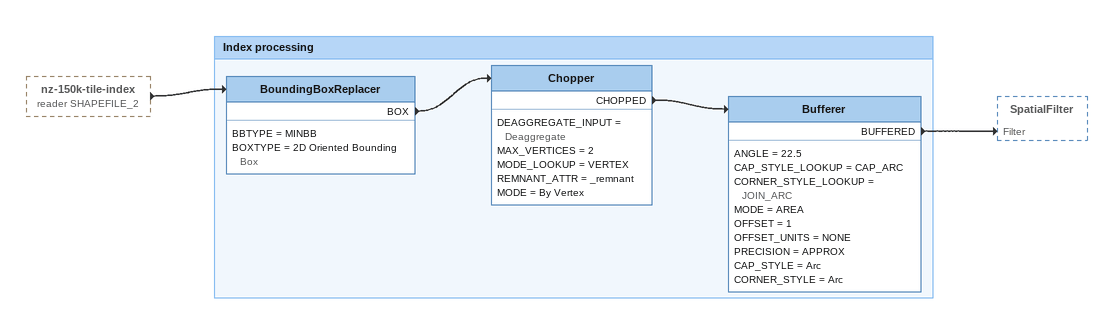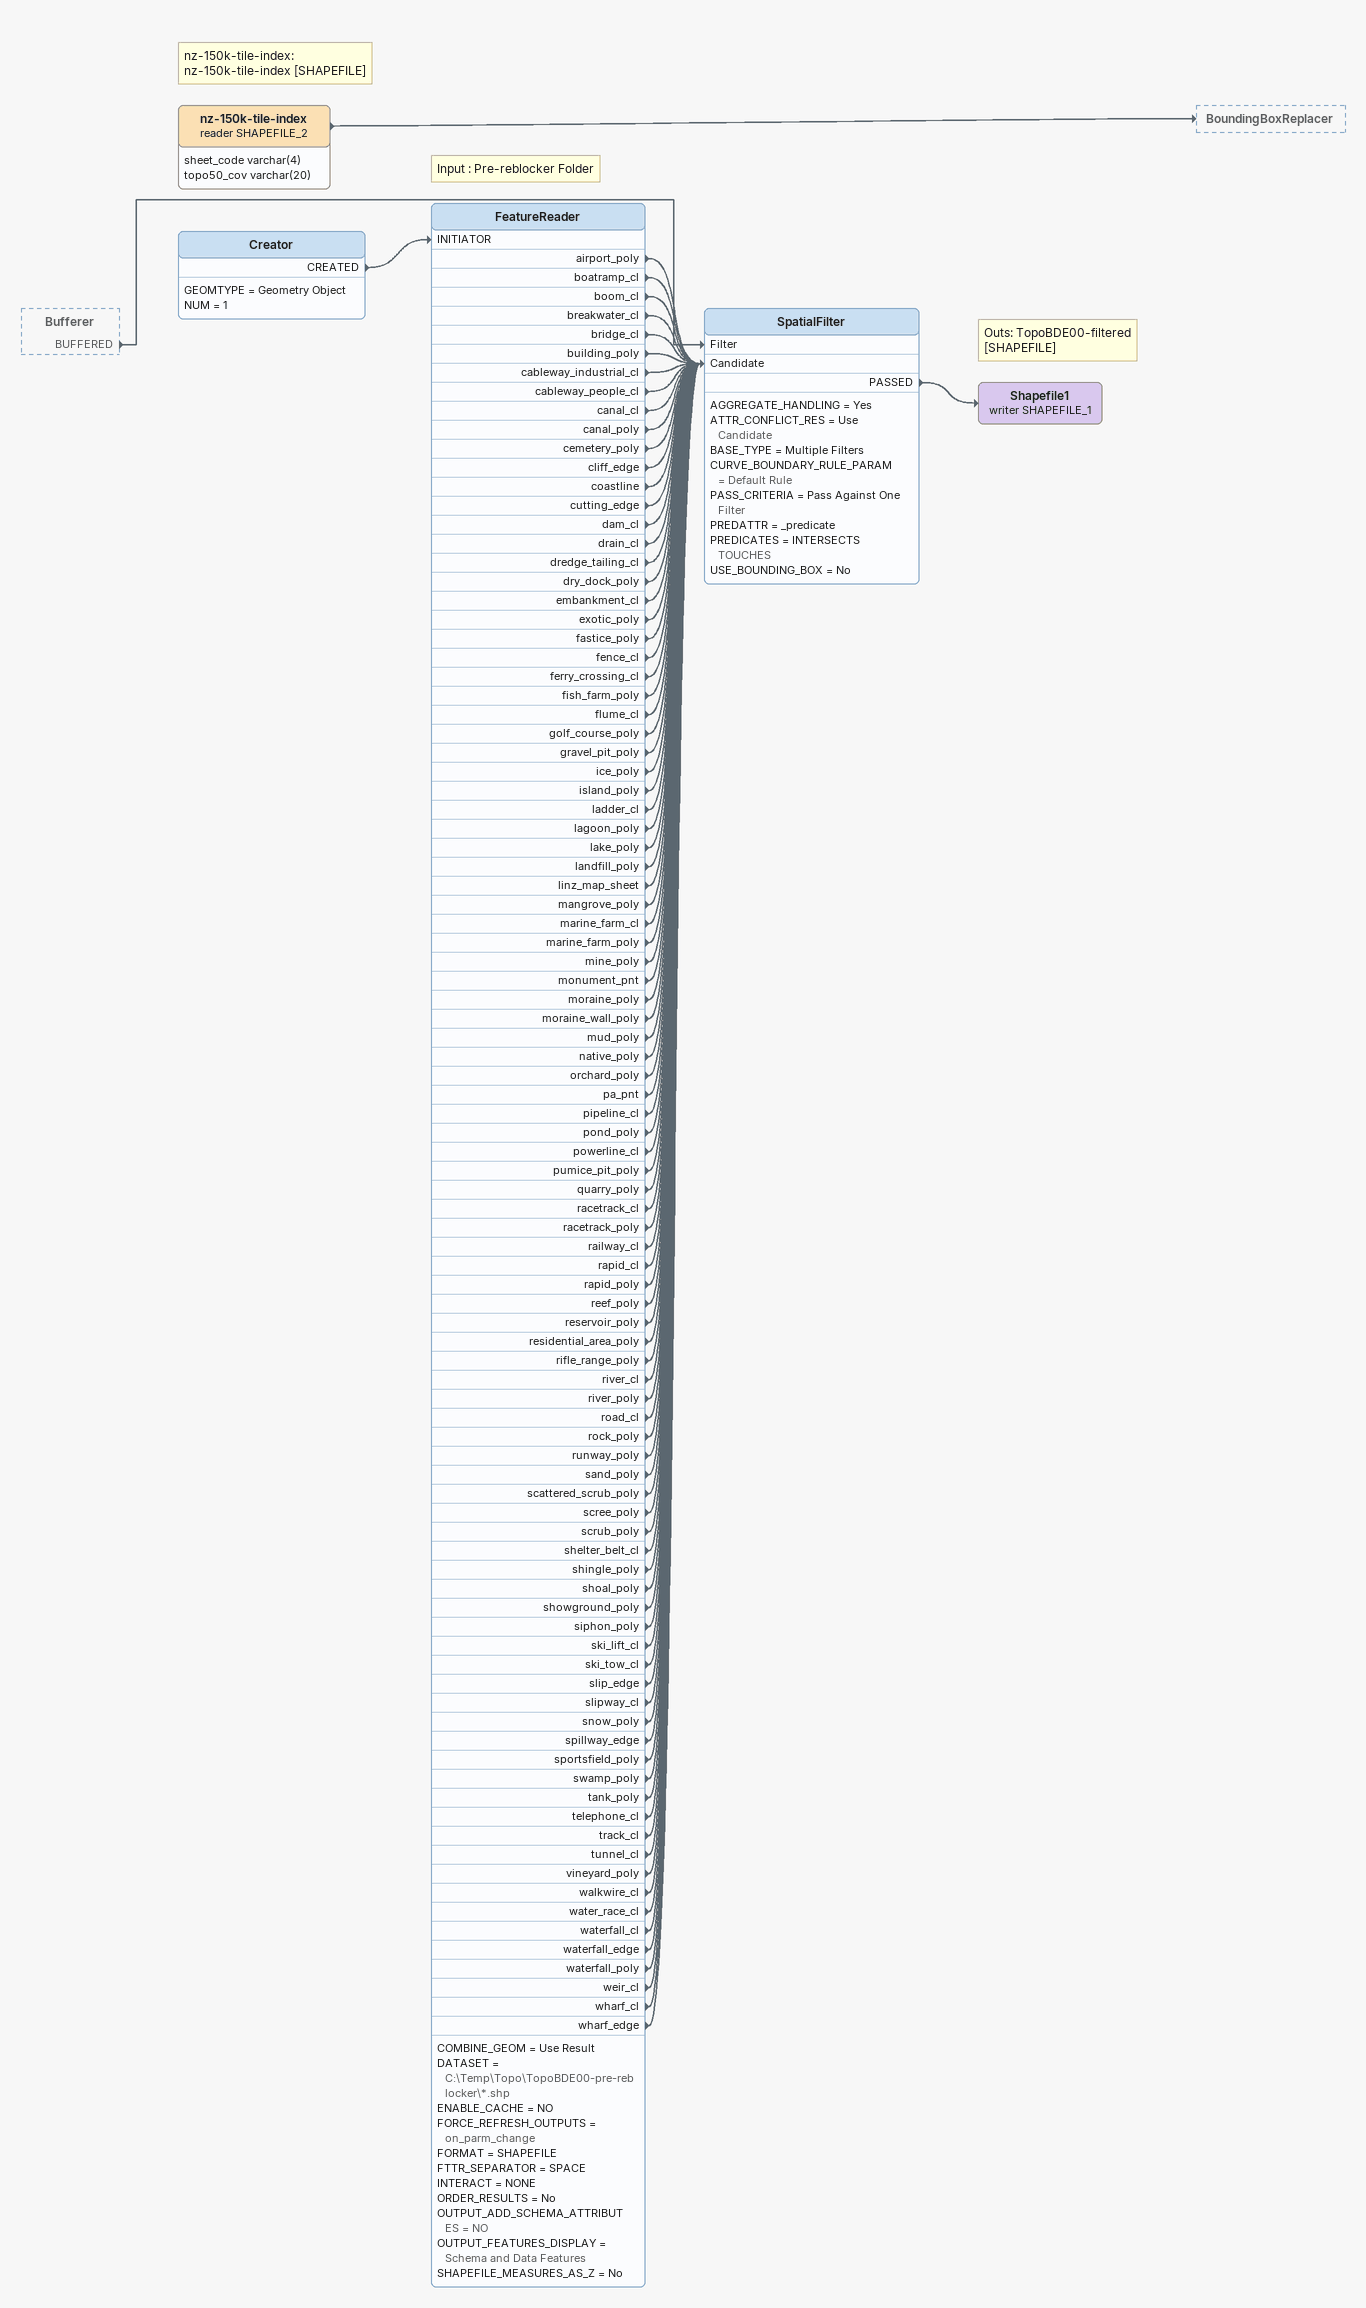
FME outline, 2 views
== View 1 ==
nz-150k-tile-index (reader SHAPEFILE_2) [outside]
    -> BoundingBoxReplacer

Bookmark: Index processing
BoundingBoxReplacer
    BBTYPE = MINBB
    BOXTYPE = 2D Oriented Bounding Box
    BOX -> Chopper
Chopper
    DEAGGREGATE_INPUT = Deaggregate
    MAX_VERTICES = 2
    MODE_LOOKUP = VERTEX
    REMNANT_ATTR = _remnant
    MODE = By Vertex
    CHOPPED -> Bufferer
Bufferer
    ANGLE = 22.5
    CAP_STYLE_LOOKUP = CAP_ARC
    CORNER_STYLE_LOOKUP = JOIN_ARC
    MODE = AREA
    OFFSET = 1
    OFFSET_UNITS = NONE
    PRECISION = APPROX
    CAP_STYLE = Arc
    CORNER_STYLE = Arc
    BUFFERED -> SpatialFilter [Filter]

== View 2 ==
Bufferer [outside]
    BUFFERED -> SpatialFilter [Filter]
Note: nz-150k-tile-index: nz-150k-tile-index [SHAPEFILE]
nz-150k-tile-index (reader SHAPEFILE_2)
    attributes: sheet_code varchar(4), topo50_cov varchar(20)
    -> BoundingBoxReplacer
Creator
    GEOMTYPE = Geometry Object
    NUM = 1
    CREATED -> FeatureReader [INITIATOR]
Note: Input : Pre-reblocker Folder
FeatureReader
    COMBINE_GEOM = Use Result
    DATASET = C:\Temp\Topo\TopoBDE00-pre-reblocker\*.shp
    ENABLE_CACHE = NO
    FORCE_REFRESH_OUTPUTS = on_parm_change
    FORMAT = SHAPEFILE
    FTTR_SEPARATOR = SPACE
    INTERACT = NONE
    ORDER_RESULTS = No
    OUTPUT_ADD_SCHEMA_ATTRIBUTES = NO
    OUTPUT_FEATURES_DISPLAY = Schema and Data Features
    SHAPEFILE_MEASURES_AS_Z = No
    airport_poly -> SpatialFilter [Candidate]
    boatramp_cl -> SpatialFilter [Candidate]
    boom_cl -> SpatialFilter [Candidate]
    breakwater_cl -> SpatialFilter [Candidate]
    bridge_cl -> SpatialFilter [Candidate]
    building_poly -> SpatialFilter [Candidate]
    cableway_industrial_cl -> SpatialFilter [Candidate]
    cableway_people_cl -> SpatialFilter [Candidate]
    canal_cl -> SpatialFilter [Candidate]
    canal_poly -> SpatialFilter [Candidate]
    cemetery_poly -> SpatialFilter [Candidate]
    cliff_edge -> SpatialFilter [Candidate]
    coastline -> SpatialFilter [Candidate]
    cutting_edge -> SpatialFilter [Candidate]
    dam_cl -> SpatialFilter [Candidate]
    drain_cl -> SpatialFilter [Candidate]
    dredge_tailing_cl -> SpatialFilter [Candidate]
    dry_dock_poly -> SpatialFilter [Candidate]
    embankment_cl -> SpatialFilter [Candidate]
    exotic_poly -> SpatialFilter [Candidate]
    fastice_poly -> SpatialFilter [Candidate]
    fence_cl -> SpatialFilter [Candidate]
    ferry_crossing_cl -> SpatialFilter [Candidate]
    fish_farm_poly -> SpatialFilter [Candidate]
    flume_cl -> SpatialFilter [Candidate]
    golf_course_poly -> SpatialFilter [Candidate]
    gravel_pit_poly -> SpatialFilter [Candidate]
    ice_poly -> SpatialFilter [Candidate]
    island_poly -> SpatialFilter [Candidate]
    ladder_cl -> SpatialFilter [Candidate]
    lagoon_poly -> SpatialFilter [Candidate]
    lake_poly -> SpatialFilter [Candidate]
    landfill_poly -> SpatialFilter [Candidate]
    linz_map_sheet -> SpatialFilter [Candidate]
    mangrove_poly -> SpatialFilter [Candidate]
    marine_farm_cl -> SpatialFilter [Candidate]
    marine_farm_poly -> SpatialFilter [Candidate]
    mine_poly -> SpatialFilter [Candidate]
    monument_pnt -> SpatialFilter [Candidate]
    moraine_poly -> SpatialFilter [Candidate]
    moraine_wall_poly -> SpatialFilter [Candidate]
    mud_poly -> SpatialFilter [Candidate]
    native_poly -> SpatialFilter [Candidate]
    orchard_poly -> SpatialFilter [Candidate]
    pa_pnt -> SpatialFilter [Candidate]
    pipeline_cl -> SpatialFilter [Candidate]
    pond_poly -> SpatialFilter [Candidate]
    powerline_cl -> SpatialFilter [Candidate]
    pumice_pit_poly -> SpatialFilter [Candidate]
    quarry_poly -> SpatialFilter [Candidate]
    racetrack_cl -> SpatialFilter [Candidate]
    racetrack_poly -> SpatialFilter [Candidate]
    railway_cl -> SpatialFilter [Candidate]
    rapid_cl -> SpatialFilter [Candidate]
    rapid_poly -> SpatialFilter [Candidate]
    reef_poly -> SpatialFilter [Candidate]
    reservoir_poly -> SpatialFilter [Candidate]
    residential_area_poly -> SpatialFilter [Candidate]
    rifle_range_poly -> SpatialFilter [Candidate]
    river_cl -> SpatialFilter [Candidate]
    river_poly -> SpatialFilter [Candidate]
    road_cl -> SpatialFilter [Candidate]
    rock_poly -> SpatialFilter [Candidate]
    runway_poly -> SpatialFilter [Candidate]
    sand_poly -> SpatialFilter [Candidate]
    scattered_scrub_poly -> SpatialFilter [Candidate]
    scree_poly -> SpatialFilter [Candidate]
    scrub_poly -> SpatialFilter [Candidate]
    shelter_belt_cl -> SpatialFilter [Candidate]
    shingle_poly -> SpatialFilter [Candidate]
    shoal_poly -> SpatialFilter [Candidate]
    showground_poly -> SpatialFilter [Candidate]
    siphon_poly -> SpatialFilter [Candidate]
    ski_lift_cl -> SpatialFilter [Candidate]
    ski_tow_cl -> SpatialFilter [Candidate]
    slip_edge -> SpatialFilter [Candidate]
    slipway_cl -> SpatialFilter [Candidate]
    snow_poly -> SpatialFilter [Candidate]
    spillway_edge -> SpatialFilter [Candidate]
    sportsfield_poly -> SpatialFilter [Candidate]
    swamp_poly -> SpatialFilter [Candidate]
    tank_poly -> SpatialFilter [Candidate]
    telephone_cl -> SpatialFilter [Candidate]
    track_cl -> SpatialFilter [Candidate]
    tunnel_cl -> SpatialFilter [Candidate]
    vineyard_poly -> SpatialFilter [Candidate]
    walkwire_cl -> SpatialFilter [Candidate]
    water_race_cl -> SpatialFilter [Candidate]
    waterfall_cl -> SpatialFilter [Candidate]
    waterfall_edge -> SpatialFilter [Candidate]
    waterfall_poly -> SpatialFilter [Candidate]
    weir_cl -> SpatialFilter [Candidate]
    wharf_cl -> SpatialFilter [Candidate]
    wharf_edge -> SpatialFilter [Candidate]
SpatialFilter
    AGGREGATE_HANDLING = Yes
    ATTR_CONFLICT_RES = Use Candidate
    BASE_TYPE = Multiple Filters
    CURVE_BOUNDARY_RULE_PARAM = Default Rule
    PASS_CRITERIA = Pass Against One Filter
    PREDATTR = _predicate
    PREDICATES = INTERSECTS TOUCHES
    USE_BOUNDING_BOX = No
    PASSED -> Shapefile1 (writer SHAPEFILE_1)
Note: Outs: TopoBDE00-filtered [SHAPEFILE]
Shapefile1 (writer SHAPEFILE_1)
